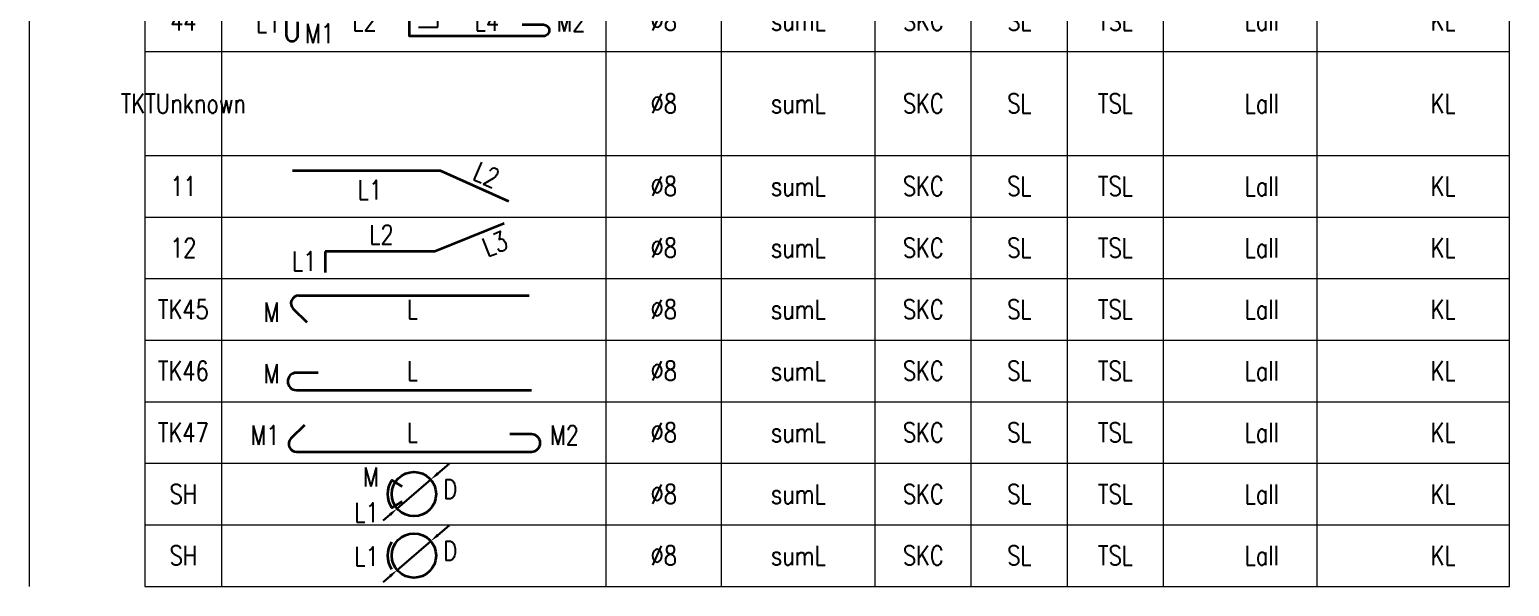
# Model space of a CAD drawing. Header units: millimetres. Extents: x -14570 to 41958, y 0 to 23011.
# Drawn here: x 19852 to 20044.5, y 5492.8 to 5565.1 of the extents above; entities that cross this region are included whole.
import ezdxf
from ezdxf.enums import TextEntityAlignment as Align

# ---------------------------------------------------------------- set-up
doc = ezdxf.new("R2010")
doc.units = ezdxf.units.MM
for name, color, linetype, lineweight in [('DCE_BaoBeTong', 2, 'Continuous', 20), ('Dce_text', 2, 'Continuous', 30), ('DCE_ThepChu', 4, 'Continuous', 35)]:
    doc.layers.add(name, color=color, linetype=linetype, lineweight=lineweight)
doc.styles.add('Dce_Text', font='simplex.shx', dxfattribs={"width": 0.8, "bigfont": 'vtxt.shx'})

# ---------------------------------------------------------------- blocks, each defined once
blk = doc.blocks.new('TK44')
at = {"layer": 'DCE_BaoBeTong'}
for p, q in [((0, -8), (0, 0)), ((25, -8), (25, 0)), ((75, -8), (75, 0)), ((90, -8), (90, 0)), ((110, -8), (110, 0)), ((122.5, -8), (122.5, 0)), ((135, -8), (135, 0)), ((147.5, -8), (147.5, 0)), ((167.5, -8), (167.5, 0))]:
    blk.add_line(p, q, dxfattribs=at)
for points in [[(15, -8), (25, -8), (75, -8), (90, -8), (122.5, -8), (135, -8), (147.5, -8), (167.5, -8), (192.5, -8), (192.5, 0)], [(15, 0), (15, -8)]]:
    blk.add_lwpolyline(points, dxfattribs=at)
at = {"layer": 'DCE_ThepChu'}
blk.add_lwpolyline([(64.09, -4.5), (66.84, -4.5, -0.414214), (67.59, -5.25), (67.59, -5.25, -0.414214), (66.84, -6), (49.43, -6), (49.43, -2), (33.39, -2), (33.39, -5.89, 0.414214), (34.14, -6.64, 0.414214), (34.89, -5.89), (34.89, -4.14)], format="xyb", dxfattribs=at)
at = {"layer": 'Dce_text', "color": 2, "style": 'Dce_Text', "width": 0.8, "flags": 4}
for tag, p in [('SH', (20, -4)), ('DK', (82.5, -4)), ('sumL', (100, -4)), ('SKC', (116.25, -4)), ('SL', (128.75, -4))]:
    blk.add_attdef(tag, text='', height=2.5, dxfattribs=at).set_placement(p, align=Align.MIDDLE_CENTER)
at = {"layer": 'Dce_text', "color": 2, "style": 'Dce_Text', "width": 0.8}
blk.add_attdef('L1', text='', height=2.5, dxfattribs=at).set_placement((32.62, -4.29), align=Align.MIDDLE_RIGHT)
for tag, p in [('L2', (43.57, -4.06)), ('L4', (59.48, -4.06)), ('TSL', (141.25, -4))]:
    blk.add_attdef(tag, text='', height=2.5, dxfattribs=at).set_placement(p, align=Align.MIDDLE_CENTER)
blk.add_attdef('L3', text='', height=2.5, rotation=90, dxfattribs=at).set_placement((51.86, -5.15), align=Align.MIDDLE_LEFT)
for tag, p in [('M2', (68.53, -4.16)), ('M1', (35.83, -5.65))]:
    blk.add_attdef(tag, text='', height=2.5, dxfattribs=at).set_placement(p, align=Align.MIDDLE_LEFT)
at = {"layer": 'Dce_text', "color": 2, "style": 'Dce_Text', "width": 0.8, "flags": 4}
for tag, p in [('Lall', (162.5, -4)), ('KL', (185.5, -4))]:
    blk.add_attdef(tag, text='', height=2.5, dxfattribs=at).set_placement(p, align=Align.MIDDLE_RIGHT)
blk = doc.blocks.new('TKTUnknown')
at = {"layer": 'DCE_BaoBeTong'}
for p, q in [((0, -13.5), (0, 0)), ((25, -13.5), (25, 0)), ((75, -13.5), (75, 0)), ((90, -13.5), (90, 0)), ((110, -13.5), (110, 0)), ((122.5, -13.5), (122.5, 0)), ((135, -13.5), (135, 0)), ((147.5, -13.5), (147.5, 0)), ((167.5, -13.5), (167.5, 0))]:
    blk.add_line(p, q, dxfattribs=at)
for points in [[(15, -13.5), (25, -13.5), (75, -13.5), (90, -13.5), (122.5, -13.5), (135, -13.5), (147.5, -13.5), (167.5, -13.5), (192.5, -13.5), (192.5, 0)], [(15, 0), (15, -13.5)]]:
    blk.add_lwpolyline(points, dxfattribs=at)
at = {"layer": 'Dce_text', "color": 2, "style": 'Dce_Text', "width": 0.8, "flags": 4}
for tag, p in [('SH', (20, -6.75)), ('DK', (82.5, -6.75)), ('sumL', (100, -6.75)), ('SKC', (116.25, -6.75)), ('SL', (128.75, -6.75))]:
    blk.add_attdef(tag, text='', height=2.5, dxfattribs=at).set_placement(p, align=Align.MIDDLE_CENTER)
at = {"layer": 'Dce_text', "color": 2, "style": 'Dce_Text', "width": 0.8}
blk.add_attdef('TSL', text='', height=2.5, dxfattribs=at).set_placement((141.25, -6.75), align=Align.MIDDLE_CENTER)
at = {"layer": 'Dce_text', "color": 2, "style": 'Dce_Text', "width": 0.8, "flags": 4}
for tag, p in [('Lall', (162.5, -6.75)), ('KL', (185.5, -6.75))]:
    blk.add_attdef(tag, text='', height=2.5, dxfattribs=at).set_placement(p, align=Align.MIDDLE_RIGHT)
blk = doc.blocks.new('TK11A')
at = {"layer": 'DCE_BaoBeTong'}
for p, q in [((0, -8), (0, 0)), ((25, -8), (25, 0)), ((75, -8), (75, 0)), ((90, -8), (90, 0)), ((110, -8), (110, 0)), ((122.5, -8), (122.5, 0)), ((135, -8), (135, 0)), ((147.5, -8), (147.5, 0)), ((167.5, -8), (167.5, 0))]:
    blk.add_line(p, q, dxfattribs=at)
for points in [[(15, -8), (25, -8), (75, -8), (90, -8), (122.5, -8), (135, -8), (147.5, -8), (167.5, -8), (192.5, -8), (192.5, 0)], [(15, 0), (15, -8)]]:
    blk.add_lwpolyline(points, dxfattribs=at)
at = {"layer": 'DCE_ThepChu'}
for p, q in [((53.46, -2), (34.18, -2)), ((62.35, -6), (53.46, -2))]:
    blk.add_line(p, q, dxfattribs=at)
at = {"layer": 'Dce_text', "color": 2, "style": 'Dce_Text', "width": 0.8}
blk.add_attdef('L2', text='', height=2.5, rotation=336, dxfattribs=at).set_placement((59.43, -2.53), align=Align.MIDDLE_CENTER)
at = {"layer": 'Dce_text', "color": 2, "style": 'Dce_Text', "width": 0.8, "flags": 4}
for tag, p in [('SH', (20, -4)), ('DK', (82.5, -4)), ('sumL', (100, -4)), ('SKC', (116.25, -4)), ('SL', (128.75, -4))]:
    blk.add_attdef(tag, text='', height=2.5, dxfattribs=at).set_placement(p, align=Align.MIDDLE_CENTER)
at = {"layer": 'Dce_text', "color": 2, "style": 'Dce_Text', "width": 0.8}
blk.add_attdef('L1', text='', height=2.5, dxfattribs=at).set_placement((45.85, -4.48), align=Align.MIDDLE_RIGHT)
blk.add_attdef('TSL', text='', height=2.5, dxfattribs=at).set_placement((141.25, -4), align=Align.MIDDLE_CENTER)
at = {"layer": 'Dce_text', "color": 2, "style": 'Dce_Text', "width": 0.8, "flags": 4}
for tag, p in [('Lall', (162.5, -4)), ('KL', (185.5, -4))]:
    blk.add_attdef(tag, text='', height=2.5, dxfattribs=at).set_placement(p, align=Align.MIDDLE_RIGHT)
blk = doc.blocks.new('TK12B')
at = {"layer": 'DCE_BaoBeTong'}
for p, q in [((0, -8), (0, 0)), ((25, -8), (25, 0)), ((75, -8), (75, 0)), ((90, -8), (90, 0)), ((110, -8), (110, 0)), ((122.5, -8), (122.5, 0)), ((135, -8), (135, 0)), ((147.5, -8), (147.5, 0)), ((167.5, -8), (167.5, 0))]:
    blk.add_line(p, q, dxfattribs=at)
for points in [[(15, -8), (25, -8), (75, -8), (90, -8), (122.5, -8), (135, -8), (147.5, -8), (167.5, -8), (192.5, -8), (192.5, 0)], [(15, 0), (15, -8)]]:
    blk.add_lwpolyline(points, dxfattribs=at)
at = {"layer": 'DCE_ThepChu'}
for p, q in [((61.73, -0.86), (52.73, -4.46)), ((52.73, -4.46), (38.43, -4.46)), ((38.43, -4.46), (38.43, -7.22))]:
    blk.add_line(p, q, dxfattribs=at)
at = {"layer": 'Dce_text', "color": 2, "style": 'Dce_Text', "width": 0.8}
for tag, p in [('L2', (45.77, -2.29)), ('TSL', (141.25, -4))]:
    blk.add_attdef(tag, text='', height=2.5, dxfattribs=at).set_placement(p, align=Align.MIDDLE_CENTER)
blk.add_attdef('L3', text='', height=2.5, rotation=22, dxfattribs=at).set_placement((60.52, -3.49), align=Align.MIDDLE_CENTER)
at = {"layer": 'Dce_text', "color": 2, "style": 'Dce_Text', "width": 0.8, "flags": 4}
for tag, p in [('SH', (20, -4)), ('DK', (82.5, -4)), ('sumL', (100, -4)), ('SKC', (116.25, -4)), ('SL', (128.75, -4))]:
    blk.add_attdef(tag, text='', height=2.5, dxfattribs=at).set_placement(p, align=Align.MIDDLE_CENTER)
for tag, p in [('Lall', (162.5, -4)), ('KL', (185.5, -4))]:
    blk.add_attdef(tag, text='', height=2.5, dxfattribs=at).set_placement(p, align=Align.MIDDLE_RIGHT)
at = {"layer": 'Dce_text', "color": 2, "style": 'Dce_Text', "width": 0.8}
blk.add_attdef('L1', text='', height=2.5, dxfattribs=at).set_placement((37.3, -5.73), align=Align.MIDDLE_RIGHT)
blk = doc.blocks.new('TK46')
at = {"layer": 'DCE_BaoBeTong'}
for p, q in [((0, -8), (0, 0)), ((25, -8), (25, 0)), ((75, -8), (75, 0)), ((90, -8), (90, 0)), ((110, -8), (110, 0)), ((122.5, -8), (122.5, 0)), ((135, -8), (135, 0)), ((147.5, -8), (147.5, 0)), ((167.5, -8), (167.5, 0))]:
    blk.add_line(p, q, dxfattribs=at)
for points in [[(15, -8), (25, -8), (75, -8), (90, -8), (122.5, -8), (135, -8), (147.5, -8), (167.5, -8), (192.5, -8), (192.5, 0)], [(15, 0), (15, -8)]]:
    blk.add_lwpolyline(points, dxfattribs=at)
at = {"layer": 'DCE_ThepChu'}
blk.add_lwpolyline([(37.54, -4.23), (34.71, -4.23, 1), (34.71, -6.5), (65.29, -6.5)], format="xyb", dxfattribs=at)
at = {"layer": 'Dce_text', "color": 2, "style": 'Dce_Text', "width": 0.8, "flags": 4}
for tag, p in [('SH', (20, -4)), ('L', (49.79, -4)), ('DK', (82.5, -4)), ('sumL', (100, -4)), ('SKC', (116.25, -4)), ('SL', (128.75, -4))]:
    blk.add_attdef(tag, text='', height=2.5, dxfattribs=at).set_placement(p, align=Align.MIDDLE_CENTER)
at = {"layer": 'Dce_text', "color": 2, "style": 'Dce_Text', "width": 0.8}
blk.add_attdef('M', text='', height=2.5, dxfattribs=at).set_placement((32.5, -4.36), align=Align.MIDDLE_RIGHT)
blk.add_attdef('TSL', text='', height=2.5, dxfattribs=at).set_placement((141.25, -4), align=Align.MIDDLE_CENTER)
at = {"layer": 'Dce_text', "color": 2, "style": 'Dce_Text', "width": 0.8, "flags": 4}
for tag, p in [('Lall', (162.5, -4)), ('KL', (185.5, -4))]:
    blk.add_attdef(tag, text='', height=2.5, dxfattribs=at).set_placement(p, align=Align.MIDDLE_RIGHT)
blk = doc.blocks.new('TK45')
at = {"layer": 'DCE_BaoBeTong'}
for p, q in [((0, -8), (0, 0)), ((25, -8), (25, 0)), ((75, -8), (75, 0)), ((90, -8), (90, 0)), ((110, -8), (110, 0)), ((122.5, -8), (122.5, 0)), ((135, -8), (135, 0)), ((147.5, -8), (147.5, 0)), ((167.5, -8), (167.5, 0))]:
    blk.add_line(p, q, dxfattribs=at)
for points in [[(15, -8), (25, -8), (75, -8), (90, -8), (122.5, -8), (135, -8), (147.5, -8), (167.5, -8), (192.5, -8), (192.5, 0)], [(15, 0), (15, -8)]]:
    blk.add_lwpolyline(points, dxfattribs=at)
at = {"layer": 'DCE_ThepChu'}
blk.add_line((35, -2.21), (65, -2.21), dxfattribs=at)
blk.add_lwpolyline([(34.29, -3.91), (36.06, -5.68)], dxfattribs=at)
blk.add_arc((35, -3.21), 1, 90, 225, dxfattribs=at)
at = {"layer": 'Dce_text', "color": 2, "style": 'Dce_Text', "width": 0.8, "flags": 4}
for tag, p in [('SH', (20, -4)), ('L', (49.79, -4)), ('DK', (82.5, -4)), ('sumL', (100, -4)), ('SKC', (116.25, -4)), ('SL', (128.75, -4))]:
    blk.add_attdef(tag, text='', height=2.5, dxfattribs=at).set_placement(p, align=Align.MIDDLE_CENTER)
at = {"layer": 'Dce_text', "color": 2, "style": 'Dce_Text', "width": 0.8}
blk.add_attdef('M', text='', height=2.5, dxfattribs=at).set_placement((32.5, -4.36), align=Align.MIDDLE_RIGHT)
blk.add_attdef('TSL', text='', height=2.5, dxfattribs=at).set_placement((141.25, -4), align=Align.MIDDLE_CENTER)
at = {"layer": 'Dce_text', "color": 2, "style": 'Dce_Text', "width": 0.8, "flags": 4}
for tag, p in [('Lall', (162.5, -4)), ('KL', (185.5, -4))]:
    blk.add_attdef(tag, text='', height=2.5, dxfattribs=at).set_placement(p, align=Align.MIDDLE_RIGHT)
blk = doc.blocks.new('TK47')
at = {"layer": 'DCE_BaoBeTong'}
for p, q in [((0, -8), (0, 0)), ((25, -8), (25, 0)), ((75, -8), (75, 0)), ((90, -8), (90, 0)), ((110, -8), (110, 0)), ((122.5, -8), (122.5, 0)), ((135, -8), (135, 0)), ((147.5, -8), (147.5, 0)), ((167.5, -8), (167.5, 0))]:
    blk.add_line(p, q, dxfattribs=at)
for points in [[(15, -8), (25, -8), (75, -8), (90, -8), (122.5, -8), (135, -8), (147.5, -8), (167.5, -8), (192.5, -8), (192.5, 0)], [(15, 0), (15, -8)]]:
    blk.add_lwpolyline(points, dxfattribs=at)
at = {"layer": 'DCE_ThepChu'}
blk.add_lwpolyline([(35.76, -3.03), (34, -4.79, 0.668179), (34.71, -6.5), (65.29, -6.5, 1), (65.29, -4.23), (62.46, -4.23)], format="xyb", dxfattribs=at)
at = {"layer": 'Dce_text', "color": 2, "style": 'Dce_Text', "width": 0.8, "flags": 4}
for tag, p in [('SH', (20, -4)), ('L', (49.79, -4)), ('DK', (82.5, -4)), ('sumL', (100, -4)), ('SKC', (116.25, -4)), ('SL', (128.75, -4))]:
    blk.add_attdef(tag, text='', height=2.5, dxfattribs=at).set_placement(p, align=Align.MIDDLE_CENTER)
at = {"layer": 'Dce_text', "color": 2, "style": 'Dce_Text', "width": 0.8}
blk.add_attdef('M1', text='', height=2.5, dxfattribs=at).set_placement((32.5, -4.36), align=Align.MIDDLE_RIGHT)
blk.add_attdef('M2', text='', height=2.5, dxfattribs=at).set_placement((67.69, -4.36), align=Align.MIDDLE_LEFT)
blk.add_attdef('TSL', text='', height=2.5, dxfattribs=at).set_placement((141.25, -4), align=Align.MIDDLE_CENTER)
at = {"layer": 'Dce_text', "color": 2, "style": 'Dce_Text', "width": 0.8, "flags": 4}
for tag, p in [('Lall', (162.5, -4)), ('KL', (185.5, -4))]:
    blk.add_attdef(tag, text='', height=2.5, dxfattribs=at).set_placement(p, align=Align.MIDDLE_RIGHT)
blk = doc.blocks.new('TK48')
at = {"layer": 'DCE_BaoBeTong'}
for p, q in [((0, -8), (0, 0)), ((25, -8), (25, 0)), ((75, -8), (75, 0)), ((90, -8), (90, 0)), ((110, -8), (110, 0)), ((122.5, -8), (122.5, 0)), ((135, -8), (135, 0)), ((147.5, -8), (147.5, 0)), ((167.5, -8), (167.5, 0))]:
    blk.add_line(p, q, dxfattribs=at)
for points in [[(15, -8), (25, -8), (75, -8), (90, -8), (122.5, -8), (135, -8), (147.5, -8), (167.5, -8), (192.5, -8), (192.5, 0)], [(15, 0), (15, -8)]]:
    blk.add_lwpolyline(points, dxfattribs=at)
at = {"layer": 'Dce_text', "color": 2}
for p, q in [((54.58, -0.07), (53.1, -1.34)), ((47.82, -5.88), (52.18, -2.12)), ((46.9, -6.66), (45.99, -7.44))]:
    blk.add_line(p, q, dxfattribs=at)
for points in [[(52.97, -1.19), (53.23, -1.49), (52.18, -2.12)], [(46.77, -6.51), (47.03, -6.81), (47.82, -5.88)]]:
    blk.add_solid(points, dxfattribs=at)
at = {"layer": 'DCE_ThepChu'}
blk.add_lwpolyline([(48.46, -4.96), (47.12, -5.8, -0.286745), (47.12, -2.2), (48.46, -3.04)], format="xyb", dxfattribs=at)
blk.add_circle((50, -4), 2.88, dxfattribs=at)
at = {"layer": 'Dce_text', "color": 2, "style": 'Dce_Text', "width": 0.8, "flags": 4}
for tag, p in [('M', (45.41, -1.79)), ('Lall', (162.5, -4)), ('KL', (185.5, -4)), ('L1', (45.41, -6.4))]:
    blk.add_attdef(tag, text='', height=2.5, dxfattribs=at).set_placement(p, align=Align.MIDDLE_RIGHT)
for tag, p in [('SH', (20, -4)), ('DK', (82.5, -4)), ('sumL', (100, -4)), ('SKC', (116.25, -4)), ('SL', (128.75, -4))]:
    blk.add_attdef(tag, text='', height=2.5, dxfattribs=at).set_placement(p, align=Align.MIDDLE_CENTER)
blk.add_attdef('D', text='', height=2.5, dxfattribs=at).set_placement((53.8, -3.37), align=Align.MIDDLE_LEFT)
at = {"layer": 'Dce_text', "color": 2, "style": 'Dce_Text', "width": 0.8}
blk.add_attdef('TSL', text='', height=2.5, dxfattribs=at).set_placement((141.25, -4), align=Align.MIDDLE_CENTER)
blk = doc.blocks.new('TK49')
at = {"layer": 'DCE_BaoBeTong'}
for p, q in [((0, -8), (0, 0)), ((25, -8), (25, 0)), ((75, -8), (75, 0)), ((90, -8), (90, 0)), ((110, -8), (110, 0)), ((122.5, -8), (122.5, 0)), ((135, -8), (135, 0)), ((147.5, -8), (147.5, 0)), ((167.5, -8), (167.5, 0))]:
    blk.add_line(p, q, dxfattribs=at)
for points in [[(15, -8), (25, -8), (75, -8), (90, -8), (122.5, -8), (135, -8), (147.5, -8), (167.5, -8), (192.5, -8), (192.5, 0)], [(15, 0), (15, -8)]]:
    blk.add_lwpolyline(points, dxfattribs=at)
at = {"layer": 'Dce_text', "color": 2}
for p, q in [((54.58, -0.07), (53.1, -1.34)), ((47.82, -5.88), (52.18, -2.12)), ((46.9, -6.66), (45.99, -7.44))]:
    blk.add_line(p, q, dxfattribs=at)
for points in [[(52.97, -1.19), (53.23, -1.49), (52.18, -2.12)], [(46.77, -6.51), (47.03, -6.81), (47.82, -5.88)]]:
    blk.add_solid(points, dxfattribs=at)
at = {"layer": 'DCE_ThepChu'}
blk.add_lwpolyline([(47.12, -5.8, -0.286745), (47.12, -2.2)], format="xyb", dxfattribs=at)
blk.add_circle((50, -4), 2.88, dxfattribs=at)
at = {"layer": 'Dce_text', "color": 2, "style": 'Dce_Text', "width": 0.8, "flags": 4}
for tag, p in [('SH', (20, -4)), ('DK', (82.5, -4)), ('sumL', (100, -4)), ('SKC', (116.25, -4)), ('SL', (128.75, -4))]:
    blk.add_attdef(tag, text='', height=2.5, dxfattribs=at).set_placement(p, align=Align.MIDDLE_CENTER)
for tag, p in [('L1', (45.41, -4.1)), ('Lall', (162.5, -4)), ('KL', (185.5, -4))]:
    blk.add_attdef(tag, text='', height=2.5, dxfattribs=at).set_placement(p, align=Align.MIDDLE_RIGHT)
blk.add_attdef('D', text='', height=2.5, dxfattribs=at).set_placement((53.8, -3.37), align=Align.MIDDLE_LEFT)
at = {"layer": 'Dce_text', "color": 2, "style": 'Dce_Text', "width": 0.8}
blk.add_attdef('TSL', text='', height=2.5, dxfattribs=at).set_placement((141.25, -4), align=Align.MIDDLE_CENTER)
blk = doc.blocks.new('Block_ALL')
ref = blk.add_blockref('TK44', (19851.97, 5570.29))
ref.add_attrib('L4', 'L4', dxfattribs={"layer": 'Dce_text', "color": 2, "height": 2.5, "style": 'Dce_Text', "width": 0.8}).set_placement((19911.45, 5566.23), align=Align.MIDDLE_CENTER)
ref.add_attrib('M2', 'M2', dxfattribs={"layer": 'Dce_text', "color": 2, "height": 2.5, "style": 'Dce_Text', "width": 0.8}).set_placement((19920.5, 5566.14), align=Align.MIDDLE_LEFT)
ref.add_attrib('M1', 'M1', dxfattribs={"layer": 'Dce_text', "color": 2, "height": 2.5, "style": 'Dce_Text', "width": 0.8}).set_placement((19887.8, 5564.64), align=Align.MIDDLE_LEFT)
ref.add_attrib('TSL', 'TSL', dxfattribs={"layer": 'Dce_text', "color": 2, "height": 2.5, "style": 'Dce_Text', "width": 0.8}).set_placement((19993.22, 5566.29), align=Align.MIDDLE_CENTER)
ref.add_attrib('L3', 'L3', dxfattribs={"layer": 'Dce_text', "color": 2, "height": 2.5, "rotation": 90, "style": 'Dce_Text', "width": 0.8}).set_placement((19903.83, 5565.14), align=Align.MIDDLE_LEFT)
ref.add_attrib('L2', 'L2', dxfattribs={"layer": 'Dce_text', "color": 2, "height": 2.5, "style": 'Dce_Text', "width": 0.8}).set_placement((19895.54, 5566.23), align=Align.MIDDLE_CENTER)
ref.add_attrib('L1', 'L1', dxfattribs={"layer": 'Dce_text', "color": 2, "height": 2.5, "style": 'Dce_Text', "width": 0.8}).set_placement((19884.59, 5566), align=Align.MIDDLE_RIGHT)
ref.add_attrib('KL', 'KL', dxfattribs={"layer": 'Dce_text', "color": 2, "height": 2.5, "style": 'Dce_Text', "width": 0.8}).set_placement((20037.47, 5566.29), align=Align.MIDDLE_RIGHT)
ref.add_attrib('Lall', 'Lall', dxfattribs={"layer": 'Dce_text', "color": 2, "height": 2.5, "style": 'Dce_Text', "width": 0.8}).set_placement((20014.47, 5566.29), align=Align.MIDDLE_RIGHT)
ref.add_attrib('SKC', 'SKC', dxfattribs={"layer": 'Dce_text', "color": 2, "height": 2.5, "style": 'Dce_Text', "width": 0.8}).set_placement((19968.22, 5566.29), align=Align.MIDDLE_CENTER)
ref.add_attrib('SL', 'SL', dxfattribs={"layer": 'Dce_text', "color": 2, "height": 2.5, "style": 'Dce_Text', "width": 0.8}).set_placement((19980.72, 5566.29), align=Align.MIDDLE_CENTER)
ref.add_attrib('sumL', 'sumL', dxfattribs={"layer": 'Dce_text', "color": 2, "height": 2.5, "style": 'Dce_Text', "width": 0.8}).set_placement((19951.97, 5566.29), align=Align.MIDDLE_CENTER)
ref.add_attrib('DK', 'Ø8', dxfattribs={"layer": 'Dce_text', "color": 2, "height": 2.5, "style": 'Dce_Text', "width": 0.8}).set_placement((19934.47, 5566.29), align=Align.MIDDLE_CENTER)
ref.add_attrib('SH', '44', dxfattribs={"layer": 'Dce_text', "color": 2, "height": 2.5, "style": 'Dce_Text', "width": 0.8}).set_placement((19871.97, 5566.29), align=Align.MIDDLE_CENTER)
ref = blk.add_blockref('TKTUnknown', (19851.97, 5562.29))
ref.add_attrib('TSL', 'TSL', dxfattribs={"layer": 'Dce_text', "color": 2, "height": 2.5, "style": 'Dce_Text', "width": 0.8}).set_placement((19993.22, 5555.54), align=Align.MIDDLE_CENTER)
ref.add_attrib('KL', 'KL', dxfattribs={"layer": 'Dce_text', "color": 2, "height": 2.5, "style": 'Dce_Text', "width": 0.8}).set_placement((20037.47, 5555.54), align=Align.MIDDLE_RIGHT)
ref.add_attrib('Lall', 'Lall', dxfattribs={"layer": 'Dce_text', "color": 2, "height": 2.5, "style": 'Dce_Text', "width": 0.8}).set_placement((20014.47, 5555.54), align=Align.MIDDLE_RIGHT)
ref.add_attrib('SKC', 'SKC', dxfattribs={"layer": 'Dce_text', "color": 2, "height": 2.5, "style": 'Dce_Text', "width": 0.8}).set_placement((19968.22, 5555.54), align=Align.MIDDLE_CENTER)
ref.add_attrib('SL', 'SL', dxfattribs={"layer": 'Dce_text', "color": 2, "height": 2.5, "style": 'Dce_Text', "width": 0.8}).set_placement((19980.72, 5555.54), align=Align.MIDDLE_CENTER)
ref.add_attrib('sumL', 'sumL', dxfattribs={"layer": 'Dce_text', "color": 2, "height": 2.5, "style": 'Dce_Text', "width": 0.8}).set_placement((19951.97, 5555.54), align=Align.MIDDLE_CENTER)
ref.add_attrib('DK', 'Ø8', dxfattribs={"layer": 'Dce_text', "color": 2, "height": 2.5, "style": 'Dce_Text', "width": 0.8}).set_placement((19934.47, 5555.54), align=Align.MIDDLE_CENTER)
ref.add_attrib('SH', 'TKTUnknown', dxfattribs={"layer": 'Dce_text', "color": 2, "height": 2.5, "style": 'Dce_Text', "width": 0.8}).set_placement((19871.97, 5555.54), align=Align.MIDDLE_CENTER)
ref = blk.add_blockref('TK11A', (19851.97, 5548.79))
ref.add_attrib('SH', '11', dxfattribs={"layer": 'Dce_text', "color": 2, "height": 2.5, "style": 'Dce_Text', "width": 0.8}).set_placement((19871.97, 5544.79), align=Align.MIDDLE_CENTER)
ref.add_attrib('DK', 'Ø8', dxfattribs={"layer": 'Dce_text', "color": 2, "height": 2.5, "style": 'Dce_Text', "width": 0.8}).set_placement((19934.47, 5544.79), align=Align.MIDDLE_CENTER)
ref.add_attrib('sumL', 'sumL', dxfattribs={"layer": 'Dce_text', "color": 2, "height": 2.5, "style": 'Dce_Text', "width": 0.8}).set_placement((19951.97, 5544.79), align=Align.MIDDLE_CENTER)
ref.add_attrib('SL', 'SL', dxfattribs={"layer": 'Dce_text', "color": 2, "height": 2.5, "style": 'Dce_Text', "width": 0.8}).set_placement((19980.72, 5544.79), align=Align.MIDDLE_CENTER)
ref.add_attrib('SKC', 'SKC', dxfattribs={"layer": 'Dce_text', "color": 2, "height": 2.5, "style": 'Dce_Text', "width": 0.8}).set_placement((19968.22, 5544.79), align=Align.MIDDLE_CENTER)
ref.add_attrib('Lall', 'Lall', dxfattribs={"layer": 'Dce_text', "color": 2, "height": 2.5, "style": 'Dce_Text', "width": 0.8}).set_placement((20014.47, 5544.79), align=Align.MIDDLE_RIGHT)
ref.add_attrib('KL', 'KL', dxfattribs={"layer": 'Dce_text', "color": 2, "height": 2.5, "style": 'Dce_Text', "width": 0.8}).set_placement((20037.47, 5544.79), align=Align.MIDDLE_RIGHT)
ref.add_attrib('L1', 'L1', dxfattribs={"layer": 'Dce_text', "color": 2, "height": 2.5, "style": 'Dce_Text', "width": 0.8}).set_placement((19897.82, 5544.32), align=Align.MIDDLE_RIGHT)
ref.add_attrib('L2', 'L2', dxfattribs={"layer": 'Dce_text', "color": 2, "height": 2.5, "rotation": 336, "style": 'Dce_Text', "width": 0.8}).set_placement((19911.4, 5546.27), align=Align.MIDDLE_CENTER)
ref.add_attrib('TSL', 'TSL', dxfattribs={"layer": 'Dce_text', "color": 2, "height": 2.5, "style": 'Dce_Text', "width": 0.8}).set_placement((19993.22, 5544.79), align=Align.MIDDLE_CENTER)
ref = blk.add_blockref('TK12B', (19851.97, 5540.79))
ref.add_attrib('SH', '12', dxfattribs={"layer": 'Dce_text', "color": 2, "height": 2.5, "style": 'Dce_Text', "width": 0.8}).set_placement((19871.97, 5536.79), align=Align.MIDDLE_CENTER)
ref.add_attrib('DK', 'Ø8', dxfattribs={"layer": 'Dce_text', "color": 2, "height": 2.5, "style": 'Dce_Text', "width": 0.8}).set_placement((19934.47, 5536.79), align=Align.MIDDLE_CENTER)
ref.add_attrib('sumL', 'sumL', dxfattribs={"layer": 'Dce_text', "color": 2, "height": 2.5, "style": 'Dce_Text', "width": 0.8}).set_placement((19951.97, 5536.79), align=Align.MIDDLE_CENTER)
ref.add_attrib('SL', 'SL', dxfattribs={"layer": 'Dce_text', "color": 2, "height": 2.5, "style": 'Dce_Text', "width": 0.8}).set_placement((19980.72, 5536.79), align=Align.MIDDLE_CENTER)
ref.add_attrib('SKC', 'SKC', dxfattribs={"layer": 'Dce_text', "color": 2, "height": 2.5, "style": 'Dce_Text', "width": 0.8}).set_placement((19968.22, 5536.79), align=Align.MIDDLE_CENTER)
ref.add_attrib('Lall', 'Lall', dxfattribs={"layer": 'Dce_text', "color": 2, "height": 2.5, "style": 'Dce_Text', "width": 0.8}).set_placement((20014.47, 5536.79), align=Align.MIDDLE_RIGHT)
ref.add_attrib('KL', 'KL', dxfattribs={"layer": 'Dce_text', "color": 2, "height": 2.5, "style": 'Dce_Text', "width": 0.8}).set_placement((20037.47, 5536.79), align=Align.MIDDLE_RIGHT)
ref.add_attrib('L1', 'L1', dxfattribs={"layer": 'Dce_text', "color": 2, "height": 2.5, "style": 'Dce_Text', "width": 0.8}).set_placement((19889.27, 5535.06), align=Align.MIDDLE_RIGHT)
ref.add_attrib('L2', 'L2', dxfattribs={"layer": 'Dce_text', "color": 2, "height": 2.5, "style": 'Dce_Text', "width": 0.8}).set_placement((19897.74, 5538.5), align=Align.MIDDLE_CENTER)
ref.add_attrib('L3', 'L3', dxfattribs={"layer": 'Dce_text', "color": 2, "height": 2.5, "rotation": 22, "style": 'Dce_Text', "width": 0.8}).set_placement((19912.49, 5537.31), align=Align.MIDDLE_CENTER)
ref.add_attrib('TSL', 'TSL', dxfattribs={"layer": 'Dce_text', "color": 2, "height": 2.5, "style": 'Dce_Text', "width": 0.8}).set_placement((19993.22, 5536.79), align=Align.MIDDLE_CENTER)
ref = blk.add_blockref('TK45', (19851.97, 5532.79))
ref.add_attrib('M', 'M', dxfattribs={"layer": 'Dce_text', "color": 2, "height": 2.5, "style": 'Dce_Text', "width": 0.8}).set_placement((19884.47, 5528.44), align=Align.MIDDLE_RIGHT)
ref.add_attrib('KL', 'KL', dxfattribs={"layer": 'Dce_text', "color": 2, "height": 2.5, "style": 'Dce_Text', "width": 0.8}).set_placement((20037.47, 5528.79), align=Align.MIDDLE_RIGHT)
ref.add_attrib('Lall', 'Lall', dxfattribs={"layer": 'Dce_text', "color": 2, "height": 2.5, "style": 'Dce_Text', "width": 0.8}).set_placement((20014.47, 5528.79), align=Align.MIDDLE_RIGHT)
ref.add_attrib('SKC', 'SKC', dxfattribs={"layer": 'Dce_text', "color": 2, "height": 2.5, "style": 'Dce_Text', "width": 0.8}).set_placement((19968.22, 5528.79), align=Align.MIDDLE_CENTER)
ref.add_attrib('SL', 'SL', dxfattribs={"layer": 'Dce_text', "color": 2, "height": 2.5, "style": 'Dce_Text', "width": 0.8}).set_placement((19980.72, 5528.79), align=Align.MIDDLE_CENTER)
ref.add_attrib('sumL', 'sumL', dxfattribs={"layer": 'Dce_text', "color": 2, "height": 2.5, "style": 'Dce_Text', "width": 0.8}).set_placement((19951.97, 5528.79), align=Align.MIDDLE_CENTER)
ref.add_attrib('DK', 'Ø8', dxfattribs={"layer": 'Dce_text', "color": 2, "height": 2.5, "style": 'Dce_Text', "width": 0.8}).set_placement((19934.47, 5528.79), align=Align.MIDDLE_CENTER)
ref.add_attrib('L', 'L', dxfattribs={"layer": 'Dce_text', "color": 2, "height": 2.5, "style": 'Dce_Text', "width": 0.8}).set_placement((19901.76, 5528.79), align=Align.MIDDLE_CENTER)
ref.add_attrib('SH', 'TK45', dxfattribs={"layer": 'Dce_text', "color": 2, "height": 2.5, "style": 'Dce_Text', "width": 0.8}).set_placement((19871.97, 5528.79), align=Align.MIDDLE_CENTER)
ref.add_attrib('TSL', 'TSL', dxfattribs={"layer": 'Dce_text', "color": 2, "height": 2.5, "style": 'Dce_Text', "width": 0.8}).set_placement((19993.22, 5528.79), align=Align.MIDDLE_CENTER)
ref = blk.add_blockref('TK46', (19851.97, 5524.79))
ref.add_attrib('M', 'M', dxfattribs={"layer": 'Dce_text', "color": 2, "height": 2.5, "style": 'Dce_Text', "width": 0.8}).set_placement((19884.47, 5520.44), align=Align.MIDDLE_RIGHT)
ref.add_attrib('KL', 'KL', dxfattribs={"layer": 'Dce_text', "color": 2, "height": 2.5, "style": 'Dce_Text', "width": 0.8}).set_placement((20037.47, 5520.79), align=Align.MIDDLE_RIGHT)
ref.add_attrib('Lall', 'Lall', dxfattribs={"layer": 'Dce_text', "color": 2, "height": 2.5, "style": 'Dce_Text', "width": 0.8}).set_placement((20014.47, 5520.79), align=Align.MIDDLE_RIGHT)
ref.add_attrib('SKC', 'SKC', dxfattribs={"layer": 'Dce_text', "color": 2, "height": 2.5, "style": 'Dce_Text', "width": 0.8}).set_placement((19968.22, 5520.79), align=Align.MIDDLE_CENTER)
ref.add_attrib('SL', 'SL', dxfattribs={"layer": 'Dce_text', "color": 2, "height": 2.5, "style": 'Dce_Text', "width": 0.8}).set_placement((19980.72, 5520.79), align=Align.MIDDLE_CENTER)
ref.add_attrib('sumL', 'sumL', dxfattribs={"layer": 'Dce_text', "color": 2, "height": 2.5, "style": 'Dce_Text', "width": 0.8}).set_placement((19951.97, 5520.79), align=Align.MIDDLE_CENTER)
ref.add_attrib('DK', 'Ø8', dxfattribs={"layer": 'Dce_text', "color": 2, "height": 2.5, "style": 'Dce_Text', "width": 0.8}).set_placement((19934.47, 5520.79), align=Align.MIDDLE_CENTER)
ref.add_attrib('L', 'L', dxfattribs={"layer": 'Dce_text', "color": 2, "height": 2.5, "style": 'Dce_Text', "width": 0.8}).set_placement((19901.76, 5520.79), align=Align.MIDDLE_CENTER)
ref.add_attrib('SH', 'TK46', dxfattribs={"layer": 'Dce_text', "color": 2, "height": 2.5, "style": 'Dce_Text', "width": 0.8}).set_placement((19871.97, 5520.79), align=Align.MIDDLE_CENTER)
ref.add_attrib('TSL', 'TSL', dxfattribs={"layer": 'Dce_text', "color": 2, "height": 2.5, "style": 'Dce_Text', "width": 0.8}).set_placement((19993.22, 5520.79), align=Align.MIDDLE_CENTER)
ref = blk.add_blockref('TK47', (19851.97, 5516.79))
ref.add_attrib('M2', 'M2', dxfattribs={"layer": 'Dce_text', "color": 2, "height": 2.5, "style": 'Dce_Text', "width": 0.8}).set_placement((19919.66, 5512.44), align=Align.MIDDLE_LEFT)
ref.add_attrib('M1', 'M1', dxfattribs={"layer": 'Dce_text', "color": 2, "height": 2.5, "style": 'Dce_Text', "width": 0.8}).set_placement((19884.47, 5512.44), align=Align.MIDDLE_RIGHT)
ref.add_attrib('KL', 'KL', dxfattribs={"layer": 'Dce_text', "color": 2, "height": 2.5, "style": 'Dce_Text', "width": 0.8}).set_placement((20037.47, 5512.79), align=Align.MIDDLE_RIGHT)
ref.add_attrib('Lall', 'Lall', dxfattribs={"layer": 'Dce_text', "color": 2, "height": 2.5, "style": 'Dce_Text', "width": 0.8}).set_placement((20014.47, 5512.79), align=Align.MIDDLE_RIGHT)
ref.add_attrib('SKC', 'SKC', dxfattribs={"layer": 'Dce_text', "color": 2, "height": 2.5, "style": 'Dce_Text', "width": 0.8}).set_placement((19968.22, 5512.79), align=Align.MIDDLE_CENTER)
ref.add_attrib('SL', 'SL', dxfattribs={"layer": 'Dce_text', "color": 2, "height": 2.5, "style": 'Dce_Text', "width": 0.8}).set_placement((19980.72, 5512.79), align=Align.MIDDLE_CENTER)
ref.add_attrib('sumL', 'sumL', dxfattribs={"layer": 'Dce_text', "color": 2, "height": 2.5, "style": 'Dce_Text', "width": 0.8}).set_placement((19951.97, 5512.79), align=Align.MIDDLE_CENTER)
ref.add_attrib('DK', 'Ø8', dxfattribs={"layer": 'Dce_text', "color": 2, "height": 2.5, "style": 'Dce_Text', "width": 0.8}).set_placement((19934.47, 5512.79), align=Align.MIDDLE_CENTER)
ref.add_attrib('L', 'L', dxfattribs={"layer": 'Dce_text', "color": 2, "height": 2.5, "style": 'Dce_Text', "width": 0.8}).set_placement((19901.76, 5512.79), align=Align.MIDDLE_CENTER)
ref.add_attrib('SH', 'TK47', dxfattribs={"layer": 'Dce_text', "color": 2, "height": 2.5, "style": 'Dce_Text', "width": 0.8}).set_placement((19871.97, 5512.79), align=Align.MIDDLE_CENTER)
ref.add_attrib('TSL', 'TSL', dxfattribs={"layer": 'Dce_text', "color": 2, "height": 2.5, "style": 'Dce_Text', "width": 0.8}).set_placement((19993.22, 5512.79), align=Align.MIDDLE_CENTER)
ref = blk.add_blockref('TK48', (19851.97, 5508.79))
ref.add_attrib('SH', 'SH', dxfattribs={"layer": 'Dce_text', "color": 2, "height": 2.5, "style": 'Dce_Text', "width": 0.8}).set_placement((19871.97, 5504.79), align=Align.MIDDLE_CENTER)
ref.add_attrib('D', 'D', dxfattribs={"layer": 'Dce_text', "color": 2, "height": 2.5, "style": 'Dce_Text', "width": 0.8}).set_placement((19905.78, 5505.42), align=Align.MIDDLE_LEFT)
ref.add_attrib('DK', 'Ø8', dxfattribs={"layer": 'Dce_text', "color": 2, "height": 2.5, "style": 'Dce_Text', "width": 0.8}).set_placement((19934.47, 5504.79), align=Align.MIDDLE_CENTER)
ref.add_attrib('sumL', 'sumL', dxfattribs={"layer": 'Dce_text', "color": 2, "height": 2.5, "style": 'Dce_Text', "width": 0.8}).set_placement((19951.97, 5504.79), align=Align.MIDDLE_CENTER)
ref.add_attrib('SL', 'SL', dxfattribs={"layer": 'Dce_text', "color": 2, "height": 2.5, "style": 'Dce_Text', "width": 0.8}).set_placement((19980.72, 5504.79), align=Align.MIDDLE_CENTER)
ref.add_attrib('SKC', 'SKC', dxfattribs={"layer": 'Dce_text', "color": 2, "height": 2.5, "style": 'Dce_Text', "width": 0.8}).set_placement((19968.22, 5504.79), align=Align.MIDDLE_CENTER)
ref.add_attrib('Lall', 'Lall', dxfattribs={"layer": 'Dce_text', "color": 2, "height": 2.5, "style": 'Dce_Text', "width": 0.8}).set_placement((20014.47, 5504.79), align=Align.MIDDLE_RIGHT)
ref.add_attrib('KL', 'KL', dxfattribs={"layer": 'Dce_text', "color": 2, "height": 2.5, "style": 'Dce_Text', "width": 0.8}).set_placement((20037.47, 5504.79), align=Align.MIDDLE_RIGHT)
ref.add_attrib('TSL', 'TSL', dxfattribs={"layer": 'Dce_text', "color": 2, "height": 2.5, "style": 'Dce_Text', "width": 0.8}).set_placement((19993.22, 5504.79), align=Align.MIDDLE_CENTER)
ref.add_attrib('M', 'M', dxfattribs={"layer": 'Dce_text', "color": 2, "height": 2.5, "style": 'Dce_Text', "width": 0.8}).set_placement((19897.38, 5507), align=Align.MIDDLE_RIGHT)
ref.add_attrib('L1', 'L1', dxfattribs={"layer": 'Dce_text', "color": 2, "height": 2.5, "style": 'Dce_Text', "width": 0.8}).set_placement((19897.38, 5502.39), align=Align.MIDDLE_RIGHT)
ref = blk.add_blockref('TK49', (19851.97, 5500.79))
ref.add_attrib('SH', 'SH', dxfattribs={"layer": 'Dce_text', "color": 2, "height": 2.5, "style": 'Dce_Text', "width": 0.8}).set_placement((19871.97, 5496.79), align=Align.MIDDLE_CENTER)
ref.add_attrib('D', 'D', dxfattribs={"layer": 'Dce_text', "color": 2, "height": 2.5, "style": 'Dce_Text', "width": 0.8}).set_placement((19905.78, 5497.42), align=Align.MIDDLE_LEFT)
ref.add_attrib('DK', 'Ø8', dxfattribs={"layer": 'Dce_text', "color": 2, "height": 2.5, "style": 'Dce_Text', "width": 0.8}).set_placement((19934.47, 5496.79), align=Align.MIDDLE_CENTER)
ref.add_attrib('sumL', 'sumL', dxfattribs={"layer": 'Dce_text', "color": 2, "height": 2.5, "style": 'Dce_Text', "width": 0.8}).set_placement((19951.97, 5496.79), align=Align.MIDDLE_CENTER)
ref.add_attrib('SL', 'SL', dxfattribs={"layer": 'Dce_text', "color": 2, "height": 2.5, "style": 'Dce_Text', "width": 0.8}).set_placement((19980.72, 5496.79), align=Align.MIDDLE_CENTER)
ref.add_attrib('SKC', 'SKC', dxfattribs={"layer": 'Dce_text', "color": 2, "height": 2.5, "style": 'Dce_Text', "width": 0.8}).set_placement((19968.22, 5496.79), align=Align.MIDDLE_CENTER)
ref.add_attrib('Lall', 'Lall', dxfattribs={"layer": 'Dce_text', "color": 2, "height": 2.5, "style": 'Dce_Text', "width": 0.8}).set_placement((20014.47, 5496.79), align=Align.MIDDLE_RIGHT)
ref.add_attrib('KL', 'KL', dxfattribs={"layer": 'Dce_text', "color": 2, "height": 2.5, "style": 'Dce_Text', "width": 0.8}).set_placement((20037.47, 5496.79), align=Align.MIDDLE_RIGHT)
ref.add_attrib('TSL', 'TSL', dxfattribs={"layer": 'Dce_text', "color": 2, "height": 2.5, "style": 'Dce_Text', "width": 0.8}).set_placement((19993.22, 5496.79), align=Align.MIDDLE_CENTER)
ref.add_attrib('L1', 'L1', dxfattribs={"layer": 'Dce_text', "color": 2, "height": 2.5, "style": 'Dce_Text', "width": 0.8}).set_placement((19897.38, 5496.69), align=Align.MIDDLE_RIGHT)

msp = doc.modelspace()

# ---------------------------------------------------------------- block references
msp.add_blockref('Block_ALL', (0, 0))

doc.saveas('drawing.dxf')
